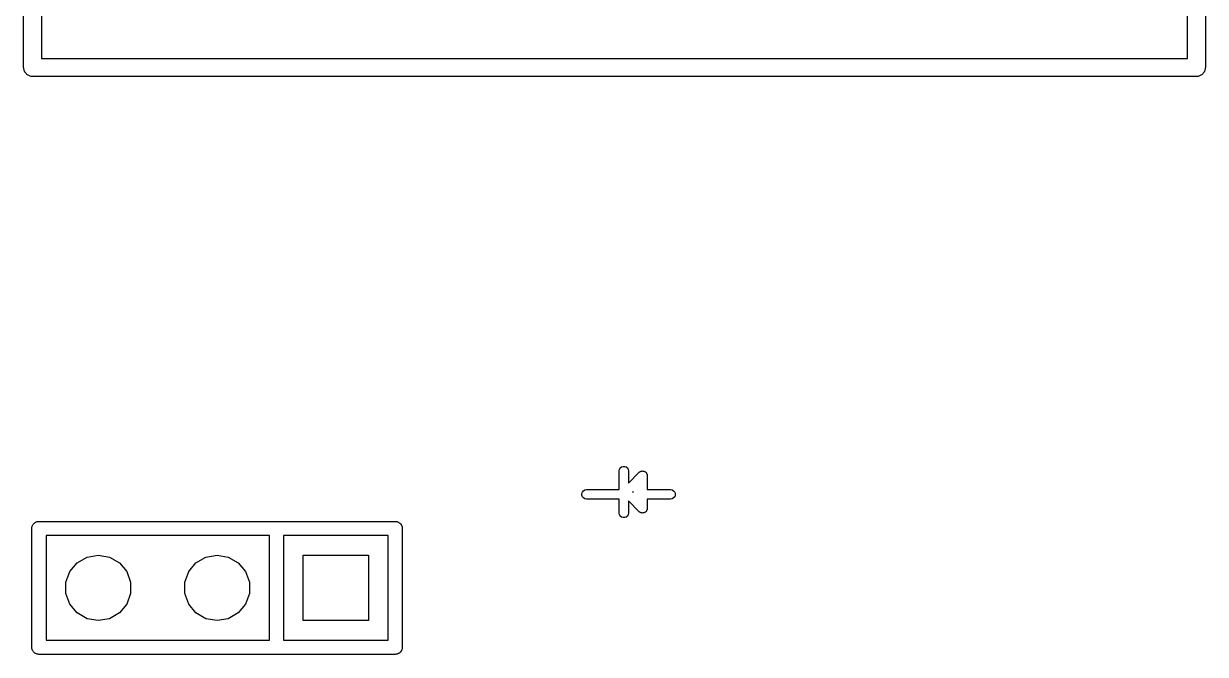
# Model space of a CAD drawing. Extents: x 167.9 to 193.1, y -128.1 to -88.2.
# Drawn here: x 167.86 to 193.14, y -128.12 to -114.63 of the extents above; entities that cross this region are included whole.
import ezdxf

# ---------------------------------------------------------------- set-up
doc = ezdxf.new("R2010")
doc.units = 0
doc.header["$MEASUREMENT"] = 0
doc.layers.add('BLACK', color=7, linetype='CONTINUOUS')

msp = doc.modelspace()

# ---------------------------------------------------------------- linework, layer by layer
at = {"layer": 'Black'}
for p, q in [((167.863, -115.574), (167.863, -94.746)), ((193.136, -94.746), (193.136, -115.574)), ((168.244, -94.8333), (168.244, -115.383)), ((192.755, -115.383), (192.755, -94.8333)), ((168.244, -115.383), (192.755, -115.383)), ((167.866, -115.59), (167.863, -115.574)), ((167.866, -115.607), (167.866, -115.59)), ((167.872, -115.623), (167.866, -115.607)), ((167.875, -115.639), (167.872, -115.623)), ((167.883, -115.654), (167.875, -115.639)), ((167.889, -115.669), (167.883, -115.654)), ((167.9, -115.682), (167.889, -115.669)), ((167.908, -115.696), (167.9, -115.682)), ((167.921, -115.707), (167.908, -115.696)), ((167.932, -115.72), (167.921, -115.707)), ((167.946, -115.728), (167.932, -115.72)), ((167.959, -115.739), (167.946, -115.728)), ((167.974, -115.745), (167.959, -115.739)), ((167.989, -115.753), (167.974, -115.745)), ((193.026, -115.745), (193.011, -115.753)), ((193.041, -115.739), (193.026, -115.745)), ((193.054, -115.728), (193.041, -115.739)), ((193.068, -115.72), (193.054, -115.728)), ((193.079, -115.707), (193.068, -115.72)), ((193.092, -115.696), (193.079, -115.707)), ((193.1, -115.682), (193.092, -115.696)), ((193.111, -115.669), (193.1, -115.682)), ((193.117, -115.654), (193.111, -115.669)), ((193.125, -115.639), (193.117, -115.654)), ((193.128, -115.623), (193.125, -115.639)), ((193.134, -115.607), (193.128, -115.623)), ((193.136, -115.574), (193.134, -115.59)), ((193.134, -115.59), (193.134, -115.607)), ((168.005, -115.756), (167.989, -115.753)), ((168.021, -115.762), (168.005, -115.756)), ((168.038, -115.762), (168.021, -115.762)), ((168.054, -115.764), (168.038, -115.762)), ((192.946, -115.764), (168.054, -115.764)), ((192.962, -115.762), (192.946, -115.764)), ((192.979, -115.762), (192.962, -115.762)), ((192.995, -115.756), (192.979, -115.762)), ((193.011, -115.753), (192.995, -115.756)), ((180.6, -124.2), (180.606, -124.166)), ((180.6, -124.6), (180.6, -124.2)), ((180.606, -124.166), (180.623, -124.136)), ((180.623, -124.136), (180.65, -124.113)), ((180.65, -124.113), (180.683, -124.102)), ((180.683, -124.102), (180.717, -124.102)), ((180.717, -124.102), (180.75, -124.113)), ((180.75, -124.113), (180.777, -124.136)), ((180.777, -124.136), (180.794, -124.166)), ((180.794, -124.166), (180.8, -124.2)), ((180.8, -124.2), (180.8, -124.459)), ((180.8, -124.459), (181.029, -124.229)), ((181.029, -124.229), (181.04, -124.222)), ((181.04, -124.222), (181.05, -124.213)), ((181.05, -124.213), (181.054, -124.212)), ((181.054, -124.212), (181.058, -124.209)), ((181.058, -124.209), (181.07, -124.206)), ((181.07, -124.206), (181.083, -124.202)), ((181.083, -124.202), (181.087, -124.202)), ((181.087, -124.202), (181.091, -124.2)), ((181.091, -124.2), (181.104, -124.202)), ((181.104, -124.202), (181.117, -124.202)), ((181.117, -124.202), (181.121, -124.203)), ((181.121, -124.203), (181.126, -124.203)), ((181.126, -124.203), (181.138, -124.209)), ((181.138, -124.209), (181.15, -124.213)), ((181.15, -124.213), (181.153, -124.216)), ((181.153, -124.216), (181.157, -124.218)), ((181.157, -124.218), (181.167, -124.227)), ((181.167, -124.227), (181.177, -124.236)), ((181.177, -124.236), (181.179, -124.24)), ((181.179, -124.24), (181.182, -124.243)), ((181.182, -124.243), (181.187, -124.254)), ((181.187, -124.254), (181.194, -124.266)), ((181.194, -124.266), (181.195, -124.27)), ((181.195, -124.27), (181.197, -124.274)), ((181.197, -124.274), (181.198, -124.287)), ((181.198, -124.287), (181.2, -124.3)), ((181.2, -124.3), (181.2, -124.6)), ((179.802, -124.683), (179.813, -124.65)), ((179.802, -124.717), (179.802, -124.683)), ((179.813, -124.75), (179.802, -124.717)), ((179.813, -124.65), (179.836, -124.623)), ((179.836, -124.777), (179.813, -124.75)), ((179.836, -124.623), (179.866, -124.606)), ((179.866, -124.794), (179.836, -124.777)), ((179.866, -124.606), (179.9, -124.6)), ((179.9, -124.8), (179.866, -124.794)), ((179.9, -124.6), (180.6, -124.6)), ((180.6, -124.8), (179.9, -124.8)), ((180.6, -125.1), (180.6, -124.8)), ((181.029, -125.071), (180.8, -124.841)), ((180.8, -124.841), (180.8, -125.1)), ((180.9, -124.641), (180.891, -124.65)), ((180.891, -124.65), (180.9, -124.659)), ((180.9, -124.659), (180.9, -124.641)), ((181.2, -124.6), (181.7, -124.6)), ((181.7, -124.8), (181.2, -124.8)), ((181.2, -124.8), (181.2, -125)), ((181.7, -124.6), (181.734, -124.606)), ((181.734, -124.794), (181.7, -124.8)), ((181.734, -124.606), (181.764, -124.623)), ((181.764, -124.777), (181.734, -124.794)), ((181.764, -124.623), (181.787, -124.65)), ((181.787, -124.75), (181.764, -124.777)), ((181.787, -124.65), (181.798, -124.683)), ((181.798, -124.717), (181.787, -124.75)), ((181.798, -124.683), (181.798, -124.717)), ((180.606, -125.134), (180.6, -125.1)), ((180.8, -125.1), (180.794, -125.134)), ((181.04, -125.078), (181.029, -125.071)), ((181.05, -125.087), (181.04, -125.078)), ((181.054, -125.088), (181.05, -125.087)), ((181.058, -125.091), (181.054, -125.088)), ((181.07, -125.094), (181.058, -125.091)), ((181.083, -125.098), (181.07, -125.094)), ((181.087, -125.098), (181.083, -125.098)), ((181.091, -125.1), (181.087, -125.098)), ((181.104, -125.098), (181.091, -125.1)), ((181.117, -125.098), (181.104, -125.098)), ((181.121, -125.097), (181.117, -125.098)), ((181.126, -125.097), (181.121, -125.097)), ((181.138, -125.091), (181.126, -125.097)), ((181.15, -125.087), (181.138, -125.091)), ((181.153, -125.084), (181.15, -125.087)), ((181.157, -125.082), (181.153, -125.084)), ((181.167, -125.073), (181.157, -125.082)), ((181.177, -125.064), (181.167, -125.073)), ((181.179, -125.06), (181.177, -125.064)), ((181.182, -125.057), (181.179, -125.06)), ((181.187, -125.046), (181.182, -125.057)), ((181.194, -125.034), (181.187, -125.046)), ((181.195, -125.03), (181.194, -125.034)), ((181.197, -125.026), (181.195, -125.03)), ((181.198, -125.013), (181.197, -125.026)), ((181.2, -125), (181.198, -125.013)), ((168.053, -125.366), (168.058, -125.354)), ((168.058, -125.354), (168.067, -125.344)), ((168.067, -125.344), (168.073, -125.332)), ((168.073, -125.332), (168.083, -125.323)), ((168.083, -125.323), (168.092, -125.313)), ((168.092, -125.313), (168.104, -125.307)), ((168.104, -125.307), (168.114, -125.298)), ((168.114, -125.298), (168.126, -125.293)), ((168.126, -125.293), (168.138, -125.287)), ((168.138, -125.287), (168.151, -125.284)), ((168.151, -125.284), (168.164, -125.28)), ((168.164, -125.28), (168.177, -125.28)), ((168.177, -125.28), (168.19, -125.278)), ((168.19, -125.278), (175.81, -125.278)), ((175.81, -125.278), (175.823, -125.28)), ((175.823, -125.28), (175.836, -125.28)), ((175.836, -125.28), (175.849, -125.284)), ((175.849, -125.284), (175.862, -125.287)), ((175.862, -125.287), (175.874, -125.293)), ((175.874, -125.293), (175.886, -125.298)), ((175.886, -125.298), (175.896, -125.307)), ((175.896, -125.307), (175.908, -125.313)), ((175.908, -125.313), (175.917, -125.323)), ((175.917, -125.323), (175.927, -125.332)), ((175.927, -125.332), (175.933, -125.344)), ((175.933, -125.344), (175.942, -125.354)), ((175.942, -125.354), (175.947, -125.366)), ((180.623, -125.164), (180.606, -125.134)), ((180.65, -125.187), (180.623, -125.164)), ((180.683, -125.198), (180.65, -125.187)), ((180.717, -125.198), (180.683, -125.198)), ((180.75, -125.187), (180.717, -125.198)), ((180.777, -125.164), (180.75, -125.187)), ((180.794, -125.134), (180.777, -125.164)), ((168.038, -125.43), (168.04, -125.417)), ((168.038, -127.97), (168.038, -125.43)), ((168.04, -125.404), (168.044, -125.391)), ((168.04, -125.417), (168.04, -125.404)), ((168.044, -125.391), (168.047, -125.378)), ((168.047, -125.378), (168.053, -125.366)), ((173.118, -125.582), (168.342, -125.582)), ((168.342, -125.582), (168.342, -127.818)), ((173.118, -127.818), (173.118, -125.582)), ((175.658, -125.582), (173.422, -125.582)), ((173.422, -125.582), (173.422, -127.818)), ((175.658, -127.818), (175.658, -125.582)), ((175.947, -125.366), (175.953, -125.378)), ((175.953, -125.378), (175.956, -125.391)), ((175.956, -125.391), (175.96, -125.404)), ((175.96, -125.404), (175.96, -125.417)), ((175.96, -125.417), (175.962, -125.43)), ((175.962, -125.43), (175.962, -127.97)), ((169.009, -126.163), (169.22, -126.041)), ((169.22, -126.041), (169.46, -125.999)), ((169.46, -125.999), (169.7, -126.041)), ((169.7, -126.041), (169.911, -126.163)), ((171.549, -126.163), (171.76, -126.041)), ((171.76, -126.041), (172, -125.999)), ((172, -125.999), (172.24, -126.041)), ((172.24, -126.041), (172.451, -126.163)), ((173.841, -127.398), (173.841, -126.001)), ((173.841, -126.001), (175.238, -126.001)), ((175.238, -126.001), (175.238, -127.398)), ((168.769, -126.578), (168.853, -126.349)), ((168.853, -126.349), (169.009, -126.163)), ((169.911, -126.163), (170.067, -126.349)), ((170.067, -126.349), (170.151, -126.578)), ((171.309, -126.578), (171.393, -126.349)), ((171.393, -126.349), (171.549, -126.163)), ((172.451, -126.163), (172.607, -126.349)), ((172.607, -126.349), (172.691, -126.578)), ((168.769, -126.822), (168.769, -126.578)), ((170.151, -126.578), (170.151, -126.822)), ((171.309, -126.822), (171.309, -126.578)), ((172.691, -126.578), (172.691, -126.822)), ((168.853, -127.051), (168.769, -126.822)), ((170.151, -126.822), (170.067, -127.051)), ((171.393, -127.051), (171.309, -126.822)), ((172.691, -126.822), (172.607, -127.051)), ((169.009, -127.237), (168.853, -127.051)), ((170.067, -127.051), (169.911, -127.237)), ((171.549, -127.237), (171.393, -127.051)), ((172.607, -127.051), (172.451, -127.237)), ((169.22, -127.359), (169.009, -127.237)), ((169.46, -127.401), (169.22, -127.359)), ((169.7, -127.359), (169.46, -127.401)), ((169.911, -127.237), (169.7, -127.359)), ((171.76, -127.359), (171.549, -127.237)), ((172, -127.401), (171.76, -127.359)), ((172.24, -127.359), (172, -127.401)), ((172.451, -127.237), (172.24, -127.359)), ((175.238, -127.398), (173.841, -127.398)), ((168.342, -127.818), (173.118, -127.818)), ((173.422, -127.818), (175.658, -127.818)), ((168.04, -127.983), (168.038, -127.97)), ((168.04, -127.996), (168.04, -127.983)), ((168.044, -128.009), (168.04, -127.996)), ((168.047, -128.022), (168.044, -128.009)), ((168.053, -128.034), (168.047, -128.022)), ((168.058, -128.046), (168.053, -128.034)), ((168.067, -128.056), (168.058, -128.046)), ((168.073, -128.068), (168.067, -128.056)), ((168.083, -128.077), (168.073, -128.068)), ((168.092, -128.087), (168.083, -128.077)), ((168.104, -128.093), (168.092, -128.087)), ((168.114, -128.102), (168.104, -128.093)), ((168.126, -128.107), (168.114, -128.102)), ((168.138, -128.113), (168.126, -128.107)), ((168.151, -128.116), (168.138, -128.113)), ((168.164, -128.12), (168.151, -128.116)), ((168.177, -128.12), (168.164, -128.12)), ((168.19, -128.122), (168.177, -128.12)), ((175.81, -128.122), (168.19, -128.122)), ((175.823, -128.12), (175.81, -128.122)), ((175.836, -128.12), (175.823, -128.12)), ((175.849, -128.116), (175.836, -128.12)), ((175.862, -128.113), (175.849, -128.116)), ((175.874, -128.107), (175.862, -128.113)), ((175.886, -128.102), (175.874, -128.107)), ((175.896, -128.093), (175.886, -128.102)), ((175.908, -128.087), (175.896, -128.093)), ((175.917, -128.077), (175.908, -128.087)), ((175.927, -128.068), (175.917, -128.077)), ((175.933, -128.056), (175.927, -128.068)), ((175.942, -128.046), (175.933, -128.056)), ((175.947, -128.034), (175.942, -128.046)), ((175.953, -128.022), (175.947, -128.034)), ((175.956, -128.009), (175.953, -128.022)), ((175.96, -127.996), (175.956, -128.009)), ((175.962, -127.97), (175.96, -127.983)), ((175.96, -127.983), (175.96, -127.996))]:
    msp.add_line(p, q, dxfattribs=at)

doc.saveas('drawing.dxf')
